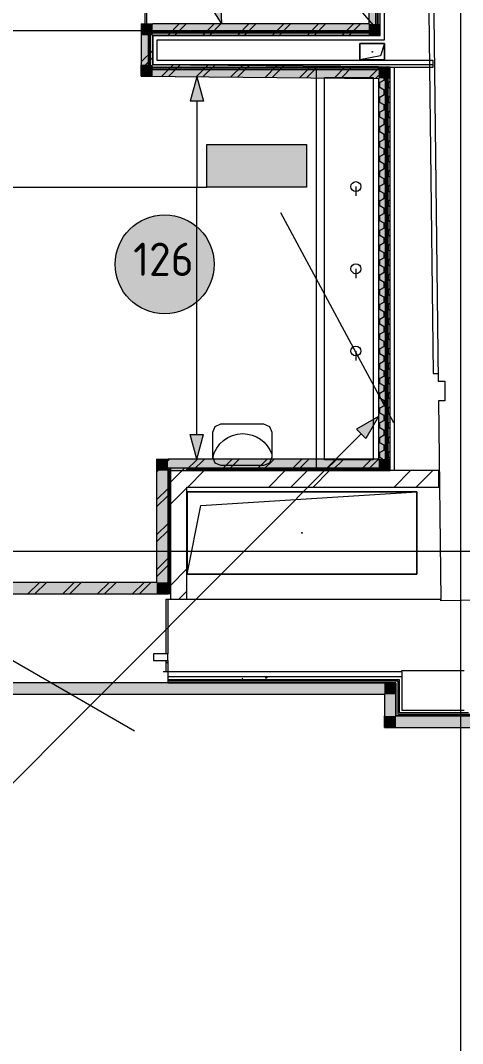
# Model space of a CAD drawing. Header units: millimetres. Extents: x -546 to 1681, y -650 to 1730.
# Drawn here: x 695.4 to 722.3, y 387.4 to 449.7 of the extents above; entities that cross this region are included whole.
import ezdxf

# ---------------------------------------------------------------- set-up
doc = ezdxf.new("R2010")
doc.units = ezdxf.units.MM

msp = doc.modelspace()

# ---------------------------------------------------------------- hatches: boundary and pattern name
at = {"true_color": 0xcccccc}
h = msp.add_hatch(color=254, dxfattribs=at)
h.dxf.hatch_style = 2
h.paths.add_polyline_path([(716.557, 488.335), (717.257, 488.335), (717.257, 449.44), (716.557, 449.44)])
at = {"true_color": 0x0077b0}
h = msp.add_hatch(color=144, dxfattribs=at)
h.dxf.hatch_style = 2
h.paths.add_polyline_path([(707.611, 449.44), (706.787, 450.748), (707.551, 450.985)])
at = {"true_color": 0xcccccc}
h = msp.add_hatch(color=254, dxfattribs=at)
h.dxf.hatch_style = 2
h.paths.add_polyline_path([(702.707, 449.44), (703.407, 449.44), (703.407, 448.74)])
h = msp.add_hatch(color=254, dxfattribs=at)
h.dxf.hatch_style = 2
h.paths.add_polyline_path([(702.707, 448.74), (702.707, 449.44), (703.407, 448.74)])
h = msp.add_hatch(color=254, dxfattribs=at)
h.dxf.hatch_style = 2
h.paths.add_polyline_path([(716.557, 449.44), (716.557, 448.74), (703.407, 448.74), (703.407, 449.44)])
h = msp.add_hatch(color=254, dxfattribs=at)
h.dxf.hatch_style = 2
h.paths.add_polyline_path([(716.557, 449.44), (717.257, 449.44), (717.257, 448.74)])
h = msp.add_hatch(color=254, dxfattribs=at)
h.dxf.hatch_style = 2
h.paths.add_polyline_path([(716.557, 448.74), (716.557, 449.44), (717.257, 448.74)])
h = msp.add_hatch(color=254, dxfattribs=at)
h.dxf.hatch_style = 2
h.paths.add_polyline_path([(702.707, 448.74), (703.407, 448.74), (703.407, 446.95), (702.707, 446.957)])
h = msp.add_hatch(color=254, dxfattribs=at)
h.dxf.hatch_style = 2
h.paths.add_polyline_path([(703.407, 446.95), (702.707, 446.257), (702.707, 446.957)])
h = msp.add_hatch(color=254, dxfattribs=at)
h.dxf.hatch_style = 2
h.paths.add_polyline_path([(703.407, 446.95), (703.407, 446.25), (702.707, 446.257)])
h = msp.add_hatch(color=254, dxfattribs=at)
h.dxf.hatch_style = 2
h.paths.add_polyline_path([(703.407, 446.25), (703.407, 446.95), (717.157, 446.827), (717.157, 446.127)])
at = {"true_color": 0xcae6ff}
h = msp.add_hatch(color=254, dxfattribs=at)
h.dxf.hatch_style = 2
h.paths.add_polyline_path([(717.157, 446.127), (717.157, 446.827), (717.857, 446.82)])
h = msp.add_hatch(color=254, dxfattribs=at)
h.dxf.hatch_style = 2
h.paths.add_polyline_path([(717.851, 446.814), (717.857, 446.12), (717.157, 446.127)])
at = {"true_color": 0x0077b0}
h = msp.add_hatch(color=144, dxfattribs=at)
h.dxf.hatch_style = 2
h.paths.add_polyline_path([(706.096, 446.226), (706.496, 444.733), (705.696, 444.733)])
at = {"true_color": 0xcae6ff}
h = msp.add_hatch(color=254, dxfattribs=at)
h.dxf.hatch_style = 2
h.paths.add_polyline_path([(717.157, 446.127), (717.857, 446.12), (717.857, 422.973), (717.157, 422.973)])
at = {"true_color": 0xffffff}
h = msp.add_hatch(color=7, dxfattribs=at)
h.dxf.hatch_style = 2
h.paths.add_polyline_path([(706.709, 442.103), (712.769, 442.103), (712.769, 439.515), (706.709, 439.515)])
h = msp.add_hatch(color=7, dxfattribs=at)
h.dxf.hatch_style = 2
h.paths.add_polyline_path([(706.709, 442.103), (712.769, 442.103), (712.769, 439.515), (706.709, 439.515)])
h = msp.add_hatch(color=7, dxfattribs=at)
h.dxf.hatch_style = 2
h.paths.add_polyline_path([(706.709, 442.103), (712.769, 442.103), (712.769, 439.515), (706.709, 439.515)])
at = {"true_color": 0x0077b0}
h = msp.add_hatch(color=144, dxfattribs=at)
h.dxf.hatch_style = 2
h.paths.add_polyline_path([(707.013, 442.122), (708.023, 442.122), (708.097, 442.096), (708.122, 442.02), (708.122, 440.202), (708.097, 440.127), (708.023, 440.104), (707.947, 440.127), (707.921, 440.202), (707.921, 441.918), (707.114, 441.918), (707.114, 440.202), (707.089, 440.127), (707.013, 440.104), (706.937, 440.127), (706.911, 440.202), (706.911, 442.02), (706.937, 442.096)])
h = msp.add_hatch(color=144, dxfattribs=at)
h.dxf.hatch_style = 2
h.paths.add_polyline_path([(707.013, 442.122), (708.023, 442.122), (708.097, 442.096), (708.122, 442.02), (708.122, 440.202), (708.097, 440.127), (708.023, 440.104), (707.947, 440.127), (707.921, 440.202), (707.921, 441.918), (707.114, 441.918), (707.114, 440.202), (707.089, 440.127), (707.013, 440.104), (706.937, 440.127), (706.911, 440.202), (706.911, 442.02), (706.937, 442.096)])
h = msp.add_hatch(color=144, dxfattribs=at)
h.dxf.hatch_style = 2
h.paths.add_polyline_path([(707.013, 442.122), (708.023, 442.122), (708.097, 442.096), (708.122, 442.02), (708.122, 440.202), (708.097, 440.127), (708.023, 440.104), (707.947, 440.127), (707.921, 440.202), (707.921, 441.918), (707.114, 441.918), (707.114, 440.202), (707.089, 440.127), (707.013, 440.104), (706.937, 440.127), (706.911, 440.202), (706.911, 442.02), (706.937, 442.096)])
h = msp.add_hatch(color=144, dxfattribs=at)
h.dxf.hatch_style = 2
h.paths.add_polyline_path([(708.527, 440.202), (708.527, 442.02), (708.552, 442.096), (708.628, 442.122), (708.704, 442.096), (708.729, 442.02), (708.729, 441.314), (709.536, 441.314), (709.536, 442.02), (709.562, 442.096), (709.638, 442.122), (709.712, 442.096), (709.737, 442.02), (709.737, 440.202), (709.712, 440.127), (709.638, 440.104), (709.562, 440.127), (709.536, 440.202), (709.536, 441.111), (708.729, 441.111), (708.729, 440.202), (708.704, 440.127), (708.628, 440.104), (708.552, 440.127)])
h = msp.add_hatch(color=144, dxfattribs=at)
h.dxf.hatch_style = 2
h.paths.add_polyline_path([(708.527, 440.202), (708.527, 442.02), (708.552, 442.096), (708.628, 442.122), (708.704, 442.096), (708.729, 442.02), (708.729, 441.314), (709.536, 441.314), (709.536, 442.02), (709.562, 442.096), (709.638, 442.122), (709.712, 442.096), (709.737, 442.02), (709.737, 440.202), (709.712, 440.127), (709.638, 440.104), (709.562, 440.127), (709.536, 440.202), (709.536, 441.111), (708.729, 441.111), (708.729, 440.202), (708.704, 440.127), (708.628, 440.104), (708.552, 440.127)])
h = msp.add_hatch(color=144, dxfattribs=at)
h.dxf.hatch_style = 2
h.paths.add_polyline_path([(708.527, 440.202), (708.527, 442.02), (708.552, 442.096), (708.628, 442.122), (708.704, 442.096), (708.729, 442.02), (708.729, 441.314), (709.536, 441.314), (709.536, 442.02), (709.562, 442.096), (709.638, 442.122), (709.712, 442.096), (709.737, 442.02), (709.737, 440.202), (709.712, 440.127), (709.638, 440.104), (709.562, 440.127), (709.536, 440.202), (709.536, 441.111), (708.729, 441.111), (708.729, 440.202), (708.704, 440.127), (708.628, 440.104), (708.552, 440.127)])
h = msp.add_hatch(color=144, dxfattribs=at)
h.dxf.hatch_style = 2
h.paths.add_polyline_path([(712.062, 442.122), (712.162, 442.112), (712.255, 442.085), (712.341, 442.039), (712.417, 441.975), (712.482, 441.897), (712.529, 441.811), (712.557, 441.718), (712.567, 441.616), (712.543, 441.472), (712.474, 441.326), (711.839, 440.304), (712.465, 440.304), (712.541, 440.279), (712.567, 440.202), (712.541, 440.127), (712.465, 440.104), (711.658, 440.104), (711.582, 440.127), (711.557, 440.202), (711.573, 440.262), (712.313, 441.45), (712.351, 441.532), (712.364, 441.616), (712.342, 441.733), (712.276, 441.83), (712.179, 441.897), (712.062, 441.918), (711.977, 441.902), (711.896, 441.855), (711.819, 441.775), (711.746, 441.664), (711.709, 441.628), (711.658, 441.616), (711.582, 441.642), (711.557, 441.718), (711.565, 441.757), (711.667, 441.917), (711.784, 442.031), (711.915, 442.099)])
h = msp.add_hatch(color=144, dxfattribs=at)
h.dxf.hatch_style = 2
h.paths.add_polyline_path([(712.062, 442.122), (712.162, 442.112), (712.255, 442.085), (712.341, 442.039), (712.417, 441.975), (712.482, 441.897), (712.529, 441.811), (712.557, 441.718), (712.567, 441.616), (712.543, 441.472), (712.474, 441.326), (711.839, 440.304), (712.465, 440.304), (712.541, 440.279), (712.567, 440.202), (712.541, 440.127), (712.465, 440.104), (711.658, 440.104), (711.582, 440.127), (711.557, 440.202), (711.573, 440.262), (712.313, 441.45), (712.351, 441.532), (712.364, 441.616), (712.342, 441.733), (712.276, 441.83), (712.179, 441.897), (712.062, 441.918), (711.977, 441.902), (711.896, 441.855), (711.819, 441.775), (711.746, 441.664), (711.709, 441.628), (711.658, 441.616), (711.582, 441.642), (711.557, 441.718), (711.565, 441.757), (711.667, 441.917), (711.784, 442.031), (711.915, 442.099)])
h = msp.add_hatch(color=144, dxfattribs=at)
h.dxf.hatch_style = 2
h.paths.add_polyline_path([(712.062, 442.122), (712.162, 442.112), (712.255, 442.085), (712.341, 442.039), (712.417, 441.975), (712.482, 441.897), (712.529, 441.811), (712.557, 441.718), (712.567, 441.616), (712.543, 441.472), (712.474, 441.326), (711.839, 440.304), (712.465, 440.304), (712.541, 440.279), (712.567, 440.202), (712.541, 440.127), (712.465, 440.104), (711.658, 440.104), (711.582, 440.127), (711.557, 440.202), (711.573, 440.262), (712.313, 441.45), (712.351, 441.532), (712.364, 441.616), (712.342, 441.733), (712.276, 441.83), (712.179, 441.897), (712.062, 441.918), (711.977, 441.902), (711.896, 441.855), (711.819, 441.775), (711.746, 441.664), (711.709, 441.628), (711.658, 441.616), (711.582, 441.642), (711.557, 441.718), (711.565, 441.757), (711.667, 441.917), (711.784, 442.031), (711.915, 442.099)])
h = msp.add_hatch(color=144, dxfattribs=at)
h.dxf.hatch_style = 2
h.paths.add_polyline_path([(711.05, 440.606), (710.243, 440.606), (710.167, 440.631), (710.142, 440.708), (710.167, 440.784), (710.243, 440.809), (711.05, 440.809), (711.126, 440.784), (711.152, 440.708), (711.126, 440.631)])
h = msp.add_hatch(color=144, dxfattribs=at)
h.dxf.hatch_style = 2
h.paths.add_polyline_path([(711.05, 440.606), (710.243, 440.606), (710.167, 440.631), (710.142, 440.708), (710.167, 440.784), (710.243, 440.809), (711.05, 440.809), (711.126, 440.784), (711.152, 440.708), (711.126, 440.631)])
h = msp.add_hatch(color=144, dxfattribs=at)
h.dxf.hatch_style = 2
h.paths.add_polyline_path([(711.05, 440.606), (710.243, 440.606), (710.167, 440.631), (710.142, 440.708), (710.167, 440.784), (710.243, 440.809), (711.05, 440.809), (711.126, 440.784), (711.152, 440.708), (711.126, 440.631)])
at = {"true_color": 0xffffff}
h = msp.add_hatch(color=7, dxfattribs=at)
edge = h.paths.add_edge_path()
edge.add_arc((704.135, 434.82), 3.012, 0, 360)
at = {"true_color": 0x0077b0}
h = msp.add_hatch(color=144, dxfattribs=at)
h.dxf.hatch_style = 2
h.paths.add_polyline_path([(717.157, 425.56), (716.384, 424.221), (715.819, 424.787)])
h = msp.add_hatch(color=144, dxfattribs=at)
h.dxf.hatch_style = 2
h.paths.add_polyline_path([(706.096, 422.973), (705.696, 424.466), (706.496, 424.466)])
at = {"true_color": 0xcccccc}
h = msp.add_hatch(color=254, dxfattribs=at)
h.dxf.hatch_style = 2
h.paths.add_polyline_path([(703.644, 422.973), (704.344, 422.973), (704.344, 422.273)])
h = msp.add_hatch(color=254, dxfattribs=at)
h.dxf.hatch_style = 2
h.paths.add_polyline_path([(703.644, 422.273), (703.644, 422.973), (704.344, 422.273)])
h = msp.add_hatch(color=254, dxfattribs=at)
h.dxf.hatch_style = 2
h.paths.add_polyline_path([(717.157, 422.973), (717.157, 422.273), (704.344, 422.273), (704.344, 422.973)])
h = msp.add_hatch(color=7)
h.dxf.hatch_style = 2
h.paths.add_polyline_path([(717.111, 423.016), (717.092, 422.97), (717.111, 422.924), (717.157, 422.905), (717.203, 422.924), (717.224, 422.972), (717.205, 423.018), (717.159, 423.037)])
h = msp.add_hatch(color=7)
h.dxf.hatch_style = 2
h.paths.add_polyline_path([(717.113, 423.018), (717.094, 422.972), (717.113, 422.926), (717.159, 422.907), (717.205, 422.926), (717.225, 422.973), (717.206, 423.019), (717.16, 423.038)])
h = msp.add_hatch(color=254, dxfattribs=at)
h.dxf.hatch_style = 2
h.paths.add_polyline_path([(717.157, 422.973), (717.857, 422.973), (717.857, 422.273)])
h = msp.add_hatch(color=254, dxfattribs=at)
h.dxf.hatch_style = 2
h.paths.add_polyline_path([(717.157, 422.273), (717.157, 422.973), (717.857, 422.273)])
h = msp.add_hatch(color=254, dxfattribs=at)
h.dxf.hatch_style = 2
h.paths.add_polyline_path([(703.644, 422.273), (704.344, 422.273), (704.344, 415.478), (703.644, 415.478)])
h = msp.add_hatch(color=254, dxfattribs=at)
h.dxf.hatch_style = 2
h.paths.add_polyline_path([(703.644, 415.478), (703.644, 414.778), (692.335, 414.778), (692.325, 415.478)])
h = msp.add_hatch(color=254, dxfattribs=at)
h.dxf.hatch_style = 2
h.paths.add_polyline_path([(703.644, 415.478), (704.344, 415.478), (704.344, 414.778)])
h = msp.add_hatch(color=254, dxfattribs=at)
h.dxf.hatch_style = 2
h.paths.add_polyline_path([(703.644, 414.778), (703.644, 415.478), (704.344, 414.778)])
h = msp.add_hatch(color=7)
h.dxf.hatch_style = 2
h.paths.add_polyline_path([(710.321, 409.791), (710.258, 409.765), (710.231, 409.701), (710.258, 409.638), (710.321, 409.611), (710.385, 409.638), (710.411, 409.701), (710.385, 409.765)])
at = {"true_color": 0xf1d696}
h = msp.add_hatch(color=41, dxfattribs=at)
h.dxf.hatch_style = 2
h.paths.add_polyline_path([(682.711, 408.678), (682.711, 409.378), (717.518, 409.378), (717.518, 408.678)])
h = msp.add_hatch(color=41, dxfattribs=at)
h.dxf.hatch_style = 2
h.paths.add_polyline_path([(717.518, 408.678), (717.518, 409.378), (718.218, 409.378)])
h = msp.add_hatch(color=41, dxfattribs=at)
h.dxf.hatch_style = 2
h.paths.add_polyline_path([(717.518, 408.678), (718.218, 409.378), (718.218, 408.678)])
h = msp.add_hatch(color=41, dxfattribs=at)
h.dxf.hatch_style = 2
h.paths.add_polyline_path([(717.518, 408.678), (718.218, 408.678), (718.218, 407.361), (717.518, 407.361)])
h = msp.add_hatch(color=41, dxfattribs=at)
h.dxf.hatch_style = 2
h.paths.add_polyline_path([(718.218, 407.361), (717.518, 406.661), (717.518, 407.361)])
h = msp.add_hatch(color=41, dxfattribs=at)
h.dxf.hatch_style = 2
h.paths.add_polyline_path([(718.218, 407.361), (718.218, 406.661), (717.518, 406.661)])
h = msp.add_hatch(color=41, dxfattribs=at)
h.dxf.hatch_style = 2
h.paths.add_polyline_path([(718.218, 406.661), (718.218, 407.361), (722.838, 407.361), (722.838, 406.661)])

# ---------------------------------------------------------------- linework, layer by layer
at = {"color": 7, "lineweight": 0}
for points in [[(722.173, 197.821), (722.173, 501.492)], [(717.257, 449.44), (717.257, 489.035)], [(719.758, 489.171), (720.487, 428.174)], [(720.056, 489.335), (720.792, 427.722)], [(716.977, 488.885), (716.977, 449.02)], [(717.067, 488.885), (717.067, 448.87)], [(717.127, 448.87), (717.127, 488.985)], [(717.257, 448.74), (717.257, 488.705)], [(717.527, 448.47), (717.527, 488.985)], [(716.557, 488.335), (716.557, 449.44)], [(714.845, 451.684), (716.978, 449.195)], [(702.927, 450.97), (702.927, 449.22)], [(703.047, 449.22), (703.047, 450.97)], [(702.707, 449.44), (703.407, 449.44)], [(702.707, 449.44), (702.707, 446.957)], [(702.707, 449.25), (702.803, 449.345)], [(702.803, 449.345), (702.898, 449.44)], [(702.927, 449.22), (703.047, 449.22)], [(703.015, 449.133), (703.322, 449.44)], [(716.557, 449.44), (703.407, 449.44)], [(704.319, 448.74), (705.019, 449.44)], [(704.743, 448.74), (705.443, 449.44)], [(706.441, 448.74), (707.141, 449.44)], [(706.865, 448.74), (707.565, 449.44)], [(708.562, 448.74), (709.262, 449.44)], [(708.986, 448.74), (709.686, 449.44)], [(710.683, 448.74), (711.383, 449.44)], [(711.107, 448.74), (711.807, 449.44)], [(712.805, 448.74), (713.505, 449.44)], [(713.229, 448.74), (713.929, 449.44)], [(714.926, 448.74), (715.626, 449.44)], [(715.35, 448.74), (716.05, 449.44)], [(717.257, 448.74), (717.257, 449.44)], [(703.127, 449.02), (691.321, 449.02)], [(702.707, 448.825), (703.015, 449.133)], [(716.977, 449.02), (703.127, 449.02)], [(703.127, 449.02), (703.127, 446.67)], [(716.977, 448.93), (703.217, 448.93)], [(703.217, 448.93), (703.217, 446.76)], [(717.127, 448.87), (703.277, 448.87)], [(703.277, 446.82), (703.277, 448.87)], [(717.257, 448.74), (703.407, 448.74)], [(703.407, 448.74), (703.407, 446.95)], [(703.407, 446.95), (703.407, 448.74)], [(703.407, 448.74), (717.257, 448.74)], [(716.977, 448.87), (716.977, 448.93)], [(717.047, 448.74), (717.152, 448.845)], [(717.152, 448.845), (717.257, 448.95)], [(703.677, 448.47), (717.527, 448.47)], [(703.677, 447.22), (703.677, 448.47)], [(716.027, 447.247), (716.027, 448.247)], [(716.027, 448.247), (717.527, 448.247)], [(717.527, 448.247), (716.027, 448.247)], [(716.027, 448.247), (716.027, 447.247)], [(717.527, 448.247), (717.277, 447.497)], [(717.527, 448.247), (717.527, 447.247)], [(717.527, 447.247), (717.527, 448.247)], [(702.707, 447.128), (703.407, 447.828)], [(702.958, 446.954), (703.407, 447.404)], [(717.277, 447.497), (716.027, 447.247)], [(716.752, 447.747), (716.777, 447.772), (716.802, 447.747)], [(716.752, 447.747), (716.765, 447.768)], [(716.802, 447.747), (716.777, 447.722), (716.752, 447.747)], [(716.801, 447.74), (716.777, 447.722), (716.765, 447.725)], [(716.777, 447.772), (716.801, 447.753)], [(702.707, 446.257), (702.707, 446.957)], [(702.707, 446.704), (702.958, 446.954)], [(703.217, 446.76), (717.727, 446.76)], [(703.277, 446.82), (720.487, 446.82)], [(720.487, 446.95), (703.407, 446.95)], [(717.157, 446.827), (703.407, 446.95)], [(720.487, 447.22), (703.677, 447.22)], [(703.946, 446.245), (704.639, 446.939)], [(704.366, 446.242), (705.06, 446.935)], [(706.048, 446.227), (706.742, 446.92)], [(706.469, 446.223), (707.162, 446.917)], [(708.15, 446.208), (708.844, 446.901)], [(708.571, 446.204), (709.265, 446.898)], [(710.253, 446.189), (710.947, 446.882)], [(710.673, 446.185), (711.367, 446.879)], [(712.355, 446.17), (713.049, 446.864)], [(712.776, 446.166), (713.47, 446.86)], [(714.458, 446.151), (715.151, 446.845)], [(714.878, 446.147), (715.572, 446.841)], [(717.527, 447.247), (716.027, 447.247)], [(716.027, 447.247), (717.527, 447.247)], [(716.56, 446.132), (717.157, 446.729)], [(717.857, 446.82), (717.157, 446.827)], [(717.239, 446.771), (717.157, 446.818)], [(717.332, 446.825), (717.239, 446.771)], [(717.239, 446.471), (717.239, 446.771)], [(717.758, 446.771), (717.67, 446.822)], [(717.727, 446.82), (717.727, 422.273)], [(717.843, 446.82), (717.758, 446.771)], [(717.758, 446.722), (717.758, 446.771)], [(717.857, 422.273), (717.857, 446.82)], [(717.857, 422.973), (717.857, 446.82)], [(718.127, 422.273), (718.127, 446.82)], [(720.487, 446.82), (720.487, 447.22)], [(702.707, 446.257), (717.157, 446.127)], [(703.127, 446.67), (717.727, 446.67)], [(713.377, 422.423), (713.377, 446.67)], [(713.877, 422.923), (713.877, 446.173)], [(713.877, 446.173), (716.827, 446.173)], [(716.827, 446.173), (716.827, 422.923)], [(716.981, 446.128), (717.157, 446.305)], [(717.239, 446.471), (717.157, 446.424)], [(717.157, 446.127), (717.157, 422.973)], [(717.407, 446.374), (717.239, 446.471)], [(717.498, 446.321), (717.407, 446.374)], [(717.758, 446.471), (717.498, 446.321)], [(717.498, 446.123), (717.498, 446.321)], [(717.498, 446.021), (717.498, 446.123)], [(717.577, 446.67), (717.577, 422.423)], [(717.577, 422.423), (717.577, 446.67)], [(717.727, 446.57), (717.607, 446.57)], [(717.607, 446.57), (717.607, 422.348)], [(717.667, 446.57), (717.667, 422.348)], [(717.758, 446.471), (717.758, 446.722)], [(717.857, 446.414), (717.758, 446.471)], [(717.239, 445.871), (717.157, 445.918)], [(717.239, 445.571), (717.157, 445.524)], [(717.498, 446.021), (717.239, 445.871)], [(717.239, 445.571), (717.239, 445.871)], [(717.498, 445.421), (717.239, 445.571)], [(717.758, 445.871), (717.498, 446.021)], [(717.758, 445.571), (717.498, 445.421)], [(717.857, 445.929), (717.758, 445.871)], [(717.758, 445.571), (717.758, 445.871)], [(717.857, 445.514), (717.758, 445.571)], [(717.239, 444.971), (717.157, 445.018)], [(717.498, 445.121), (717.239, 444.971)], [(717.239, 444.671), (717.239, 444.971)], [(717.498, 445.121), (717.498, 445.421)], [(717.758, 444.971), (717.498, 445.121)], [(717.857, 445.029), (717.758, 444.971)], [(717.758, 444.671), (717.758, 444.971)], [(717.239, 444.671), (717.157, 444.624)], [(717.498, 444.521), (717.239, 444.671)], [(717.758, 444.671), (717.498, 444.521)], [(717.498, 444.221), (717.498, 444.521)], [(717.857, 444.614), (717.758, 444.671)], [(717.239, 444.071), (717.157, 444.118)], [(717.239, 443.771), (717.157, 443.724)], [(717.498, 444.221), (717.239, 444.071)], [(717.239, 443.771), (717.239, 444.071)], [(717.498, 443.621), (717.239, 443.771)], [(717.758, 444.071), (717.498, 444.221)], [(717.758, 443.771), (717.498, 443.621)], [(717.498, 443.321), (717.498, 443.621)], [(717.857, 444.129), (717.758, 444.071)], [(717.758, 443.771), (717.758, 444.071)], [(717.857, 443.714), (717.758, 443.771)], [(717.239, 443.171), (717.157, 443.218)], [(717.498, 443.321), (717.239, 443.171)], [(717.239, 442.871), (717.239, 443.171)], [(717.758, 443.171), (717.498, 443.321)], [(717.857, 443.229), (717.758, 443.171)], [(717.758, 442.871), (717.758, 443.171)], [(717.239, 442.871), (717.157, 442.824)], [(717.498, 442.721), (717.239, 442.871)], [(717.498, 442.421), (717.239, 442.271)], [(717.758, 442.871), (717.498, 442.721)], [(717.498, 442.421), (717.498, 442.721)], [(717.758, 442.271), (717.498, 442.421)], [(717.857, 442.814), (717.758, 442.871)], [(717.239, 442.271), (717.157, 442.318)], [(717.239, 441.971), (717.157, 441.924)], [(717.239, 441.971), (717.239, 442.271)], [(717.498, 441.821), (717.239, 441.971)], [(717.758, 441.971), (717.498, 441.821)], [(717.498, 441.521), (717.498, 441.821)], [(717.857, 442.329), (717.758, 442.271)], [(717.758, 441.971), (717.758, 442.271)], [(717.857, 441.914), (717.758, 441.971)], [(717.239, 441.371), (717.157, 441.418)], [(717.498, 441.521), (717.239, 441.371)], [(717.239, 441.071), (717.239, 441.371)], [(717.758, 441.371), (717.498, 441.521)], [(717.857, 441.429), (717.758, 441.371)], [(717.758, 441.071), (717.758, 441.371)], [(717.239, 441.071), (717.157, 441.024)], [(717.239, 440.471), (717.157, 440.518)], [(717.498, 440.921), (717.239, 441.071)], [(717.498, 440.621), (717.239, 440.471)], [(717.758, 441.071), (717.498, 440.921)], [(717.498, 440.621), (717.498, 440.921)], [(717.758, 440.471), (717.498, 440.621)], [(717.857, 441.014), (717.758, 441.071)], [(717.857, 440.529), (717.758, 440.471)], [(717.239, 440.171), (717.157, 440.124)], [(717.239, 440.171), (717.239, 440.471)], [(717.498, 440.021), (717.239, 440.171)], [(717.758, 440.171), (717.498, 440.021)], [(717.498, 439.721), (717.498, 440.021)], [(717.758, 440.171), (717.758, 440.471)], [(717.857, 440.114), (717.758, 440.171)], [(715.777, 439.548), (715.777, 438.978)], [(717.239, 439.571), (717.157, 439.618)], [(717.239, 439.271), (717.157, 439.224)], [(717.498, 439.721), (717.239, 439.571)], [(717.239, 439.271), (717.239, 439.571)], [(717.498, 439.121), (717.239, 439.271)], [(717.758, 439.571), (717.498, 439.721)], [(717.758, 439.271), (717.498, 439.121)], [(717.857, 439.629), (717.758, 439.571)], [(717.758, 439.271), (717.758, 439.571)], [(717.857, 439.214), (717.758, 439.271)], [(717.239, 438.671), (717.157, 438.718)], [(717.498, 438.821), (717.239, 438.671)], [(717.239, 438.371), (717.239, 438.671)], [(717.498, 438.821), (717.498, 439.121)], [(717.758, 438.671), (717.498, 438.821)], [(717.857, 438.729), (717.758, 438.671)], [(717.758, 438.371), (717.758, 438.671)], [(717.239, 438.371), (717.157, 438.324)], [(717.498, 438.221), (717.239, 438.371)], [(717.758, 438.371), (717.498, 438.221)], [(717.498, 437.921), (717.498, 438.221)], [(717.857, 438.314), (717.758, 438.371)], [(701.123, 434.82), (701.139, 435.128), (701.184, 435.428), (701.258, 435.716), (701.36, 435.993), (701.486, 436.256), (701.637, 436.505), (701.811, 436.737), (702.005, 436.95), (702.219, 437.145), (702.451, 437.318), (702.699, 437.469), (702.962, 437.596), (703.239, 437.697), (703.528, 437.771), (703.827, 437.817), (704.135, 437.832), (704.443, 437.817), (704.742, 437.771), (705.031, 437.697), (705.307, 437.596), (705.571, 437.469), (705.819, 437.318), (706.051, 437.145), (706.265, 436.95), (706.459, 436.737), (706.633, 436.505), (706.783, 436.256), (706.91, 435.993), (707.012, 435.716), (707.086, 435.428), (707.132, 435.128), (707.147, 434.82)], [(711.198, 437.982), (718.062, 425.208)], [(717.239, 437.771), (717.157, 437.818)], [(717.239, 437.471), (717.157, 437.424)], [(717.498, 437.921), (717.239, 437.771)], [(717.239, 437.471), (717.239, 437.771)], [(717.498, 437.321), (717.239, 437.471)], [(717.758, 437.771), (717.498, 437.921)], [(717.758, 437.471), (717.498, 437.321)], [(717.857, 437.829), (717.758, 437.771)], [(717.758, 437.471), (717.758, 437.771)], [(717.857, 437.414), (717.758, 437.471)], [(717.239, 436.871), (717.157, 436.918)], [(717.498, 437.021), (717.239, 436.871)], [(717.239, 436.571), (717.239, 436.871)], [(717.498, 437.021), (717.498, 437.321)], [(717.758, 436.871), (717.498, 437.021)], [(717.857, 436.929), (717.758, 436.871)], [(717.758, 436.571), (717.758, 436.871)], [(717.239, 436.571), (717.157, 436.524)], [(717.498, 436.421), (717.239, 436.571)], [(717.758, 436.571), (717.498, 436.421)], [(717.498, 436.121), (717.498, 436.421)], [(717.857, 436.514), (717.758, 436.571)], [(717.239, 435.971), (717.157, 436.018)], [(717.239, 435.671), (717.157, 435.624)], [(717.498, 436.121), (717.239, 435.971)], [(717.239, 435.671), (717.239, 435.971)], [(717.498, 435.521), (717.239, 435.671)], [(717.758, 435.971), (717.498, 436.121)], [(717.758, 435.671), (717.498, 435.521)], [(717.857, 436.029), (717.758, 435.971)], [(717.758, 435.671), (717.758, 435.971)], [(717.857, 435.614), (717.758, 435.671)], [(717.239, 435.071), (717.157, 435.118)], [(717.498, 435.221), (717.239, 435.071)], [(717.239, 434.771), (717.239, 435.071)], [(717.498, 435.221), (717.498, 435.521)], [(717.758, 435.071), (717.498, 435.221)], [(717.857, 435.129), (717.758, 435.071)], [(717.758, 434.771), (717.758, 435.071)], [(707.147, 434.82), (707.132, 434.513), (707.086, 434.214), (707.012, 433.925), (706.91, 433.648), (706.783, 433.385), (706.633, 433.137), (706.459, 432.905), (706.265, 432.691), (706.051, 432.496), (705.819, 432.323), (705.571, 432.172), (705.307, 432.045), (705.031, 431.944), (704.742, 431.87), (704.443, 431.824), (704.135, 431.808), (703.827, 431.824), (703.528, 431.87), (703.239, 431.944), (702.962, 432.045), (702.699, 432.172), (702.451, 432.323), (702.219, 432.496), (702.005, 432.691), (701.811, 432.905), (701.637, 433.137), (701.486, 433.385), (701.36, 433.648), (701.258, 433.925), (701.184, 434.214), (701.139, 434.513), (701.123, 434.82)], [(715.777, 434.548), (715.777, 433.978)], [(717.239, 434.771), (717.157, 434.724)], [(717.498, 434.621), (717.239, 434.771)], [(717.498, 434.321), (717.239, 434.171)], [(717.758, 434.771), (717.498, 434.621)], [(717.498, 434.321), (717.498, 434.621)], [(717.758, 434.171), (717.498, 434.321)], [(717.857, 434.714), (717.758, 434.771)], [(717.239, 434.171), (717.157, 434.218)], [(717.239, 433.871), (717.157, 433.824)], [(717.239, 433.871), (717.239, 434.171)], [(717.498, 433.721), (717.239, 433.871)], [(717.758, 433.871), (717.498, 433.721)], [(717.498, 433.421), (717.498, 433.721)], [(717.857, 434.229), (717.758, 434.171)], [(717.758, 433.871), (717.758, 434.171)], [(717.857, 433.814), (717.758, 433.871)], [(717.239, 433.271), (717.157, 433.318)], [(717.498, 433.421), (717.239, 433.271)], [(717.239, 432.971), (717.239, 433.271)], [(717.758, 433.271), (717.498, 433.421)], [(717.857, 433.329), (717.758, 433.271)], [(717.758, 432.971), (717.758, 433.271)], [(717.239, 432.971), (717.157, 432.924)], [(717.239, 432.371), (717.157, 432.418)], [(717.498, 432.821), (717.239, 432.971)], [(717.498, 432.521), (717.239, 432.371)], [(717.758, 432.971), (717.498, 432.821)], [(717.498, 432.521), (717.498, 432.821)], [(717.758, 432.371), (717.498, 432.521)], [(717.857, 432.914), (717.758, 432.971)], [(717.857, 432.429), (717.758, 432.371)], [(717.239, 432.071), (717.157, 432.024)], [(717.239, 432.071), (717.239, 432.371)], [(717.498, 431.921), (717.239, 432.071)], [(717.758, 432.071), (717.498, 431.921)], [(717.498, 431.621), (717.498, 431.921)], [(717.758, 432.071), (717.758, 432.371)], [(717.857, 432.014), (717.758, 432.071)], [(717.239, 431.471), (717.157, 431.518)], [(717.239, 431.171), (717.157, 431.124)], [(717.498, 431.621), (717.239, 431.471)], [(717.239, 431.171), (717.239, 431.471)], [(717.498, 431.021), (717.239, 431.171)], [(717.758, 431.471), (717.498, 431.621)], [(717.758, 431.171), (717.498, 431.021)], [(717.857, 431.529), (717.758, 431.471)], [(717.758, 431.171), (717.758, 431.471)], [(717.857, 431.114), (717.758, 431.171)], [(717.239, 430.571), (717.157, 430.618)], [(717.498, 430.721), (717.239, 430.571)], [(717.239, 430.271), (717.239, 430.571)], [(717.498, 430.721), (717.498, 431.021)], [(717.758, 430.571), (717.498, 430.721)], [(717.857, 430.629), (717.758, 430.571)], [(717.758, 430.271), (717.758, 430.571)], [(717.239, 430.271), (717.157, 430.224)], [(717.498, 430.121), (717.239, 430.271)], [(717.758, 430.271), (717.498, 430.121)], [(717.498, 429.821), (717.498, 430.121)], [(717.857, 430.214), (717.758, 430.271)], [(715.777, 429.548), (715.777, 428.978)], [(717.239, 429.671), (717.157, 429.718)], [(717.239, 429.371), (717.157, 429.324)], [(717.498, 429.821), (717.239, 429.671)], [(717.239, 429.371), (717.239, 429.671)], [(717.498, 429.221), (717.239, 429.371)], [(717.758, 429.671), (717.498, 429.821)], [(717.758, 429.371), (717.498, 429.221)], [(717.857, 429.729), (717.758, 429.671)], [(717.758, 429.371), (717.758, 429.671)], [(717.857, 429.314), (717.758, 429.371)], [(717.239, 428.771), (717.157, 428.818)], [(717.498, 428.921), (717.239, 428.771)], [(717.239, 428.471), (717.239, 428.771)], [(717.498, 428.921), (717.498, 429.221)], [(717.758, 428.771), (717.498, 428.921)], [(717.857, 428.829), (717.758, 428.771)], [(717.758, 428.471), (717.758, 428.771)], [(717.239, 428.471), (717.157, 428.424)], [(717.498, 428.321), (717.239, 428.471)], [(717.758, 428.471), (717.498, 428.321)], [(717.498, 428.021), (717.498, 428.321)], [(717.857, 428.414), (717.758, 428.471)], [(720.487, 428.174), (720.787, 428.178)], [(717.239, 427.871), (717.157, 427.918)], [(717.239, 427.571), (717.157, 427.524)], [(717.498, 428.021), (717.239, 427.871)], [(717.239, 427.571), (717.239, 427.871)], [(717.498, 427.421), (717.239, 427.571)], [(717.758, 427.871), (717.498, 428.021)], [(717.758, 427.571), (717.498, 427.421)], [(717.857, 427.929), (717.758, 427.871)], [(717.758, 427.571), (717.758, 427.871)], [(717.857, 427.514), (717.758, 427.571)], [(720.792, 427.722), (721.194, 427.722)], [(721.194, 427.722), (721.194, 426.522)], [(717.239, 426.971), (717.157, 427.018)], [(717.498, 427.121), (717.239, 426.971)], [(717.239, 426.671), (717.239, 426.971)], [(717.498, 427.121), (717.498, 427.421)], [(717.758, 426.971), (717.498, 427.121)], [(717.857, 427.029), (717.758, 426.971)], [(717.758, 426.671), (717.758, 426.971)], [(717.239, 426.671), (717.157, 426.624)], [(717.498, 426.521), (717.239, 426.671)], [(717.498, 426.221), (717.239, 426.071)], [(717.758, 426.671), (717.498, 426.521)], [(717.498, 426.221), (717.498, 426.521)], [(717.758, 426.071), (717.498, 426.221)], [(717.857, 426.614), (717.758, 426.671)], [(721.194, 426.522), (720.806, 426.522)], [(720.806, 426.522), (720.951, 414.428)], [(717.239, 426.071), (717.157, 426.118)], [(717.239, 425.771), (717.157, 425.724)], [(717.239, 425.771), (717.239, 426.071)], [(717.498, 425.621), (717.239, 425.771)], [(717.758, 425.771), (717.498, 425.621)], [(717.498, 425.321), (717.498, 425.621)], [(717.857, 426.129), (717.758, 426.071)], [(717.758, 425.771), (717.758, 426.071)], [(717.857, 425.714), (717.758, 425.771)], [(717.239, 425.171), (717.157, 425.218)], [(717.498, 425.321), (717.239, 425.171)], [(717.239, 424.871), (717.239, 425.171)], [(717.758, 425.171), (717.498, 425.321)], [(717.857, 425.229), (717.758, 425.171)], [(717.758, 424.871), (717.758, 425.171)], [(717.239, 424.871), (717.157, 424.824)], [(717.498, 424.721), (717.239, 424.871)], [(717.498, 424.421), (717.239, 424.271)], [(717.758, 424.871), (717.498, 424.721)], [(717.498, 424.421), (717.498, 424.721)], [(717.758, 424.271), (717.498, 424.421)], [(717.857, 424.814), (717.758, 424.871)], [(717.857, 424.329), (717.758, 424.271)], [(717.239, 424.271), (717.157, 424.318)], [(717.239, 423.971), (717.157, 423.924)], [(717.239, 423.971), (717.239, 424.271)], [(717.498, 423.821), (717.239, 423.971)], [(717.758, 423.971), (717.498, 423.821)], [(717.498, 423.521), (717.498, 423.821)], [(717.758, 423.971), (717.758, 424.271)], [(717.857, 423.914), (717.758, 423.971)], [(717.239, 423.371), (717.157, 423.418)], [(717.498, 423.521), (717.239, 423.371)], [(717.239, 423.071), (717.239, 423.371)], [(717.758, 423.371), (717.498, 423.521)], [(717.857, 423.429), (717.758, 423.371)], [(717.758, 423.071), (717.758, 423.371)], [(703.644, 422.973), (704.344, 422.973)], [(703.644, 422.973), (703.644, 415.478)], [(703.644, 422.61), (703.826, 422.791)], [(703.732, 422.273), (704.038, 422.579)], [(703.826, 422.791), (704.008, 422.973)], [(704.038, 422.579), (704.344, 422.885)], [(704.344, 422.885), (704.432, 422.973)], [(717.157, 422.973), (704.344, 422.973)], [(705.429, 422.273), (706.129, 422.973)], [(705.853, 422.273), (706.553, 422.973)], [(707.55, 422.273), (708.25, 422.973)], [(707.975, 422.273), (708.675, 422.973)], [(709.672, 422.273), (710.372, 422.973)], [(710.096, 422.273), (710.796, 422.973)], [(711.793, 422.273), (712.493, 422.973)], [(712.217, 422.273), (712.917, 422.973)], [(716.827, 422.923), (713.877, 422.923)], [(713.914, 422.273), (714.614, 422.973)], [(714.339, 422.273), (715.039, 422.973)], [(716.036, 422.273), (716.736, 422.973)], [(716.46, 422.273), (717.157, 422.97)], [(717.239, 423.071), (717.157, 423.024)], [(717.409, 422.973), (717.239, 423.071)], [(717.758, 423.071), (717.588, 422.973)], [(717.857, 423.014), (717.758, 423.071)], [(717.857, 422.273), (717.857, 422.973)], [(703.644, 422.185), (703.732, 422.273)], [(704.344, 422.423), (704.344, 414.793)], [(704.494, 422.423), (704.344, 422.423)], [(704.344, 415.478), (704.344, 422.273)], [(704.344, 422.273), (717.857, 422.273)], [(704.434, 422.333), (704.434, 414.793)], [(704.494, 422.333), (704.434, 422.333)], [(705.494, 422.423), (704.494, 422.423)], [(704.494, 421.576), (705.342, 422.423)], [(704.494, 422.423), (704.494, 414.428)], [(717.65, 422.423), (705.494, 422.423)], [(705.494, 422.423), (705.494, 422.273)], [(717.65, 422.333), (705.494, 422.333)], [(720.823, 422.273), (705.494, 422.273)], [(705.541, 421.273), (706.541, 422.273)], [(710.475, 421.273), (711.475, 422.273)], [(711.825, 421.273), (712.825, 422.273)], [(713.174, 421.273), (714.174, 422.273)], [(717.607, 422.348), (717.727, 422.348)], [(717.65, 422.273), (717.65, 422.423)], [(718.109, 421.273), (719.109, 422.273)], [(719.458, 421.273), (720.458, 422.273)], [(720.823, 421.273), (720.823, 422.273)], [(704.494, 420.226), (705.494, 421.226)], [(705.494, 421.273), (720.823, 421.273)], [(705.494, 414.428), (705.494, 421.273)], [(720.807, 421.273), (720.823, 421.289)], [(703.644, 420.488), (704.344, 421.188)], [(703.644, 420.064), (704.344, 420.764)], [(705.498, 415.986), (705.498, 420.986)], [(705.498, 420.986), (719.498, 420.986)], [(719.498, 420.986), (705.498, 420.986)], [(705.498, 420.986), (705.498, 415.986)], [(706.331, 420.153), (719.498, 420.986)], [(719.498, 420.986), (719.498, 415.986)], [(719.498, 415.986), (719.498, 420.986)], [(705.498, 415.986), (706.331, 420.153)], [(703.644, 418.367), (704.344, 419.067)], [(703.644, 417.943), (704.344, 418.643)], [(712.473, 418.486), (712.498, 418.511), (712.523, 418.486)], [(712.523, 418.486), (712.498, 418.461), (712.473, 418.486)], [(712.474, 418.492), (712.498, 418.511), (712.51, 418.508)], [(712.498, 418.461), (712.474, 418.479)], [(712.523, 418.486), (712.51, 418.464)], [(187.211, 417.371), (863.726, 417.371)], [(703.644, 416.246), (704.344, 416.946)], [(703.644, 415.821), (704.344, 416.521)], [(704.494, 415.292), (705.494, 416.292)], [(719.498, 415.986), (705.498, 415.986)], [(705.498, 415.986), (719.498, 415.986)], [(703.644, 415.478), (692.325, 415.478)], [(695.813, 414.778), (696.513, 415.478)], [(696.237, 414.778), (696.937, 415.478)], [(697.934, 414.778), (698.634, 415.478)], [(698.358, 414.778), (699.058, 415.478)], [(700.055, 414.778), (700.755, 415.478)], [(700.48, 414.778), (701.18, 415.478)], [(702.177, 414.778), (702.877, 415.478)], [(702.601, 414.778), (703.301, 415.478)], [(704.344, 414.778), (704.344, 415.478)], [(691.634, 414.778), (704.344, 414.778)], [(704.212, 414.428), (704.212, 411.128)], [(704.323, 414.428), (704.212, 414.428)], [(704.298, 414.778), (704.321, 414.801)], [(704.321, 414.801), (704.344, 414.824)], [(720.951, 414.428), (704.323, 414.428)], [(704.323, 414.428), (704.323, 411.128)], [(704.344, 414.793), (704.494, 414.793)], [(704.98, 414.428), (705.494, 414.943)], [(720.951, 414.364), (720.951, 414.428)], [(724.751, 414.409), (720.951, 414.364)], [(694.893, 410.728), (702.306, 406.448)], [(704.323, 411.128), (703.453, 411.128)], [(703.453, 411.128), (703.453, 410.728)], [(703.453, 410.728), (704.323, 410.728)], [(704.212, 410.728), (704.212, 410.028)], [(704.323, 410.728), (704.323, 411.128)], [(704.323, 410.728), (704.323, 410.028)], [(704.323, 410.028), (704.052, 410.028)], [(704.323, 410.583), (704.212, 410.583)], [(718.568, 410.028), (704.323, 410.028)], [(704.323, 410.028), (704.323, 409.378)], [(718.568, 410.028), (718.568, 410.111)], [(718.568, 410.111), (722.368, 410.111)], [(718.568, 410.028), (718.568, 407.711)], [(705.298, 409.728), (704.323, 409.728)], [(704.323, 409.578), (718.418, 409.578)], [(704.323, 409.488), (718.328, 409.488)], [(718.568, 409.728), (705.298, 409.728)], [(708.876, 409.646), (708.836, 409.578)], [(710.321, 409.701), (710.306, 409.728)], [(718.328, 409.488), (718.328, 407.471)], [(718.418, 409.578), (718.418, 407.561)], [(717.518, 409.378), (682.711, 409.378)], [(704.323, 409.378), (718.218, 409.378)], [(718.218, 409.378), (717.518, 409.378)], [(718.218, 409.378), (718.218, 407.361)], [(718.218, 407.361), (718.218, 409.378)], [(682.011, 408.678), (717.518, 408.678)], [(717.518, 408.678), (717.518, 407.361)], [(718.418, 407.561), (722.638, 407.561)], [(718.568, 407.711), (722.368, 407.711)], [(721.836, 407.711), (721.806, 407.659)], [(717.518, 406.661), (717.518, 407.361)], [(718.218, 407.361), (722.838, 407.361)], [(722.838, 407.361), (718.218, 407.361)], [(718.328, 407.471), (722.728, 407.471)], [(717.518, 406.661), (722.838, 406.661)]]:
    msp.add_lwpolyline(points, dxfattribs=at)
at = {"color": 144, "lineweight": 0, "true_color": 0x0077b0}
for points in [[(707.611, 449.44), (706.787, 450.748)], [(707.611, 449.44), (707.551, 450.985)], [(706.096, 446.226), (705.696, 444.733)], [(706.096, 446.226), (706.496, 444.733)], [(706.496, 444.733), (705.696, 444.733)], [(706.096, 444.733), (706.096, 439.515)], [(706.709, 442.103), (712.769, 442.103)], [(706.709, 439.515), (706.709, 442.103)], [(706.709, 442.103), (712.769, 442.103)], [(706.709, 439.515), (706.709, 442.103)], [(706.709, 442.103), (712.769, 442.103)], [(706.709, 439.515), (706.709, 442.103)], [(712.769, 442.103), (712.769, 439.515)], [(712.769, 442.103), (712.769, 439.515)], [(712.769, 442.103), (712.769, 439.515)], [(693.476, 439.515), (706.096, 439.515)], [(706.096, 439.515), (706.709, 439.515)], [(706.096, 424.466), (706.096, 439.515)], [(706.096, 439.515), (706.709, 439.515)], [(706.096, 439.515), (706.709, 439.515)], [(712.769, 439.515), (706.709, 439.515)], [(712.769, 439.515), (706.709, 439.515)], [(712.769, 439.515), (706.709, 439.515)], [(717.157, 425.56), (715.819, 424.787)], [(717.157, 425.56), (716.384, 424.221)], [(716.102, 424.504), (692.743, 401.146)], [(705.696, 424.466), (706.496, 424.466)], [(706.096, 422.973), (705.696, 424.466)], [(706.096, 422.973), (706.496, 424.466)], [(716.384, 424.221), (715.819, 424.787)]]:
    msp.add_lwpolyline(points, dxfattribs=at)
at = {"color": 253, "lineweight": 0, "true_color": 0x999999}
for points in [[(707.061, 424.613), (707.207, 424.966)], [(707.207, 424.966), (707.561, 425.113)], [(707.561, 425.113), (710.159, 425.113)], [(710.159, 425.113), (710.512, 424.966)], [(710.512, 424.966), (710.659, 424.613)], [(707.061, 423.084), (707.061, 424.613)], [(707.061, 423.057), (707.159, 423.366), (707.305, 423.647), (707.493, 423.897), (707.719, 424.111), (707.978, 424.285), (708.263, 424.414), (708.569, 424.495), (708.892, 424.522), (709.185, 424.5), (709.465, 424.433), (709.73, 424.325), (709.973, 424.18), (710.192, 423.999), (710.382, 423.786), (710.539, 423.544), (710.659, 423.276)], [(710.659, 424.613), (710.659, 423.084)], [(707.207, 422.73), (707.061, 423.084)], [(710.659, 423.084), (710.512, 422.73)], [(707.561, 422.584), (707.207, 422.73)], [(710.159, 422.584), (707.561, 422.584)], [(710.512, 422.73), (710.159, 422.584)]]:
    msp.add_lwpolyline(points, dxfattribs=at)
at = {"color": 7, "lineweight": 0}
for centre in [(715.777, 439.548), (715.777, 434.548), (715.777, 429.548)]:
    msp.add_circle(centre, 0.3, dxfattribs=at)

# ---------------------------------------------------------------- texts
at = {"color": 7, "insert": (702.216, 436.14), "char_height": 2.02685, "attachment_point": 1}
msp.add_mtext('{\\fGOSTCommon|b0|i0|c0;126}', dxfattribs=at)

doc.saveas('drawing.dxf')
